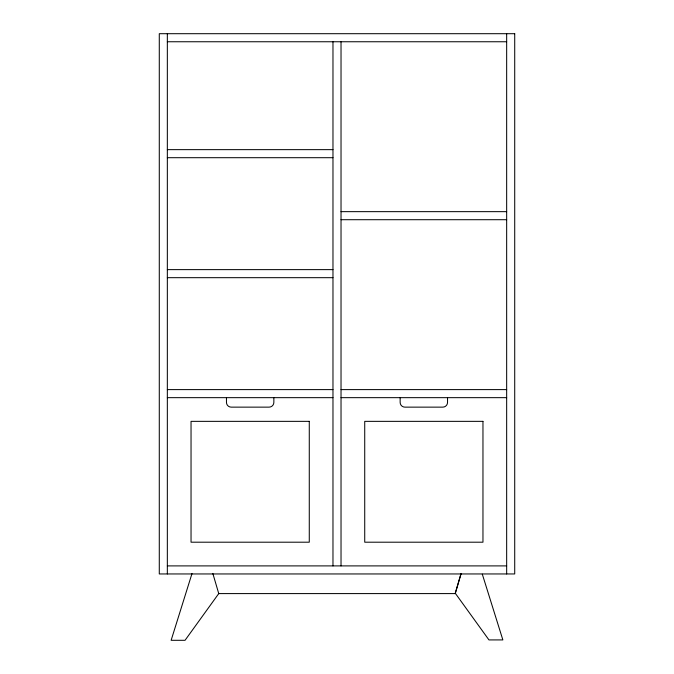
<?xml version="1.0" encoding="UTF-8"?>
<svg xmlns="http://www.w3.org/2000/svg" width="674" height="674" viewBox="0 0 674 674"><rect width="100%" height="100%" fill="white"/><g stroke="black" fill="none" stroke-linecap="round" stroke-linejoin="round"><path stroke-width="1.01" d="M460.839 574.197L455.253 593.213L488.953 639.921L502.863 639.921L482.314 574.189M461.134 573.574L455.253 593.592L218.469 593.592M191.997 573.574L171.129 640.3L185.047 640.3L218.747 593.592L212.866 573.574M167.337 41.754L506.663 41.754M167.337 149.645L332.973 149.645M167.337 157.699L332.973 157.699M341.027 211.653L506.663 211.653M341.027 219.707L506.663 219.707M167.337 269.625L332.973 269.625M167.337 277.68L332.973 277.68M167.337 389.606L332.973 389.606M341.027 389.606L506.663 389.606M167.337 397.66L332.973 397.66M341.027 397.66L506.663 397.66M167.337 565.899L506.663 565.899M506.663 33.7L506.663 573.953M447.536 397.66L447.536 402.395A4.735 4.735 0 0 1 442.801 407.138L404.889 407.138A4.735 4.735 0 0 1 400.145 402.395L400.145 397.66M341.027 41.754L341.027 565.899M332.973 41.754L332.973 565.899M273.855 397.66L273.855 402.395A4.735 4.735 0 0 1 269.111 407.138L231.199 407.138A4.735 4.735 0 0 1 226.464 402.395L226.464 397.66M167.337 33.7L167.337 573.953M514.717 33.7L159.283 33.7L159.283 573.953L514.717 573.953L514.717 33.7M309.273 421.351L191.037 421.351L191.037 542.199L309.273 542.199L309.273 421.351M482.963 421.351L364.727 421.351L364.727 542.199L482.963 542.199L482.963 421.351"/></g></svg>
